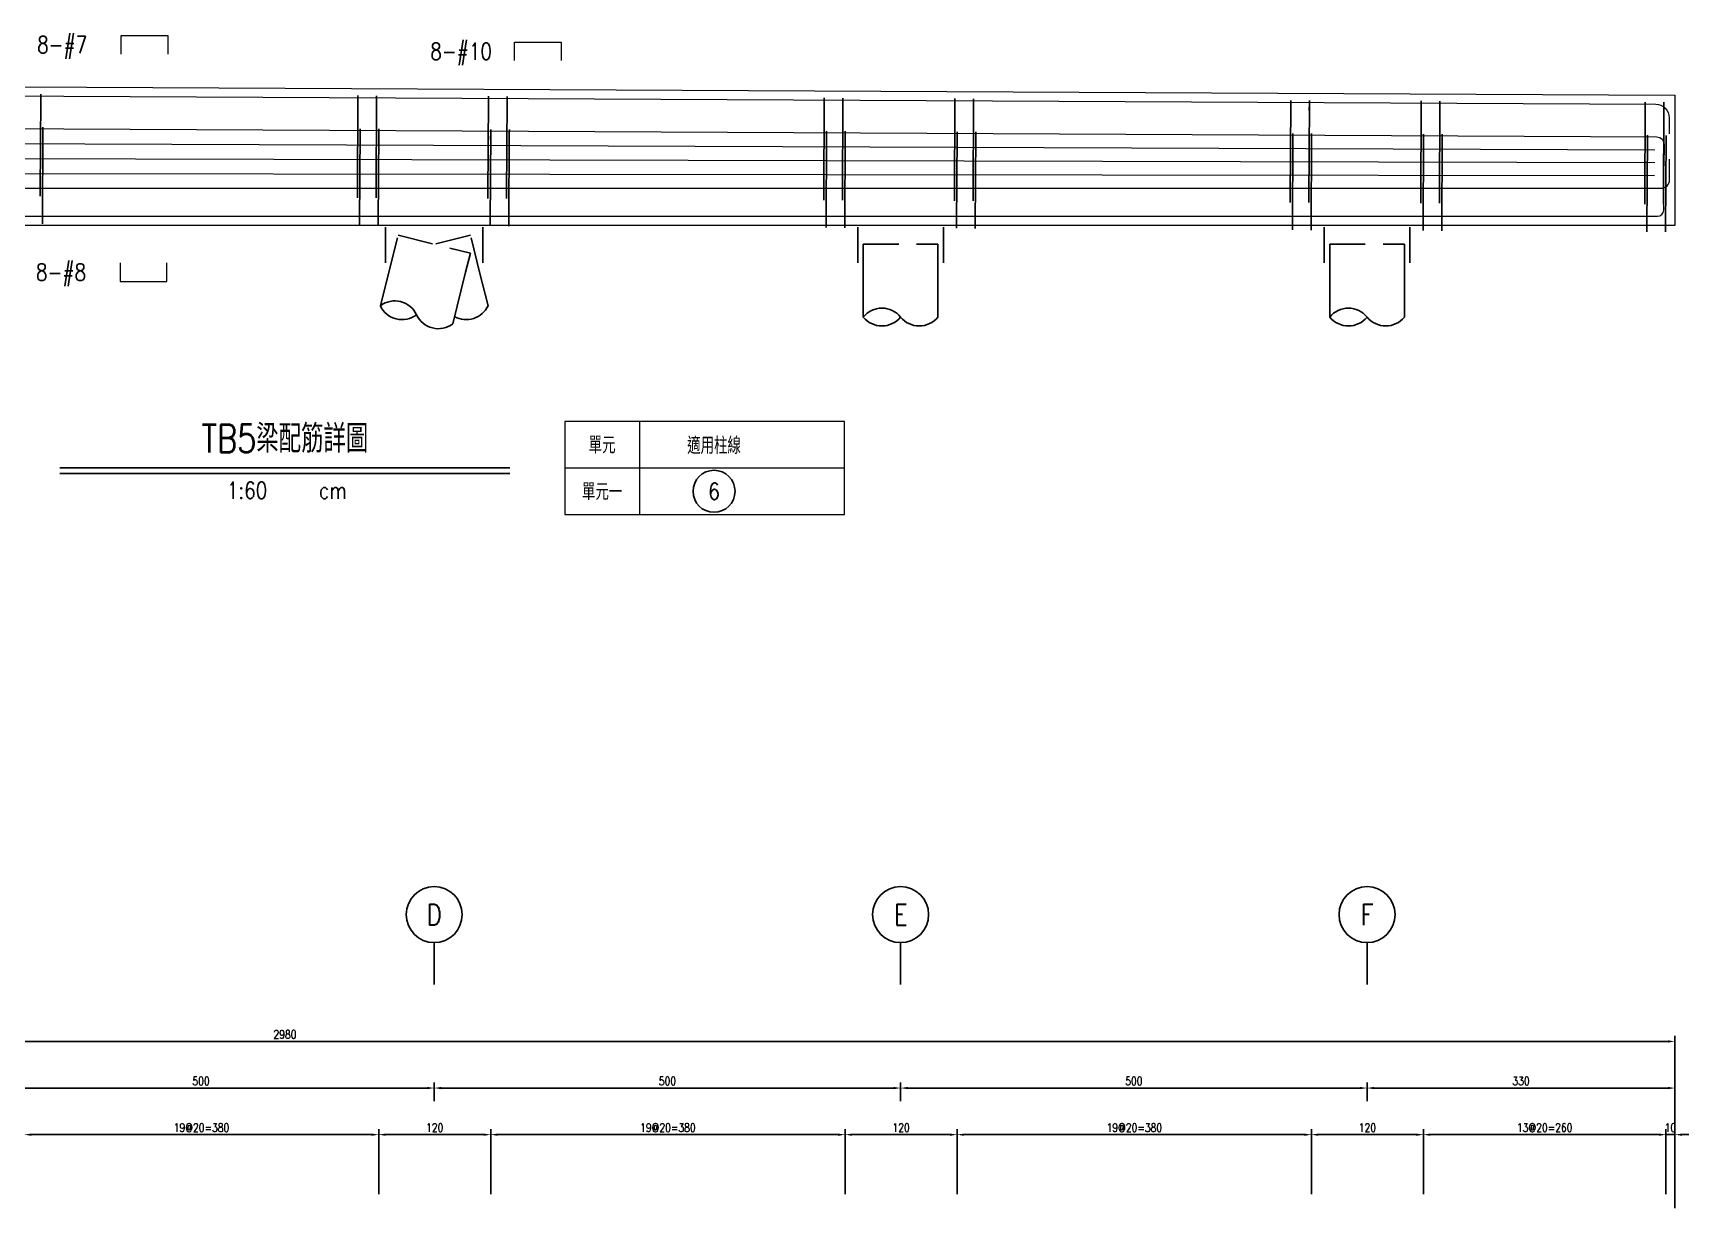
# Model space of a CAD drawing. Extents: x -4754 to 4976, y -19960 to 3841.
# Drawn here: x 955 to 2730, y -6260 to -4993 of the extents above; entities that cross this region are included whole.
import ezdxf
from ezdxf.enums import TextEntityAlignment as Align

# ---------------------------------------------------------------- set-up
doc = ezdxf.new("R2010")
doc.units = 0
doc.header["$LTSCALE"] = 3
doc.linetypes.add('DASHED', pattern=[19.05, 12.7, -6.35])
doc.layers.get('0').update_dxf_attribs({"linetype": 'CONTINUOUS'})
doc.layers.add('HB_0', color=7, linetype='CONTINUOUS', transparency=0.5)
for name, color, linetype in [('HB_DIM', 1, 'CONTINUOUS'), ('HB_SYMBOLS', 7, 'CONTINUOUS'), ('HB_TXT_CTEXT', 2, 'CONTINUOUS'), ('鋼筋', 3, 'CONTINUOUS')]:
    doc.layers.add(name, color=color, linetype=linetype)
doc.styles.get("Standard").update_dxf_attribs({"font": 'ROMANS.shx', "width": 0.8, "bigfont": 'chineset.shx'})
doc.dimstyles.new('30', dxfattribs={"dimscale": 3, "dimtxt": 3, "dimasz": 2.5, "dimexe": 2, "dimexo": 2, "dimgap": 1, "dimtad": 1, "dimdsep": 46, "dimtxsty": 'Standard', "dimcen": 0, "dimclrd": 256, "dimclre": 256, "dimclrt": 2, "dimadec": 0, "dimazin": 0, "dimtfac": 1, "dimtix": 1, "dimtmove": 2, "dimatfit": 3, "dimfxl": 1, "dimtolj": 1, "dimtzin": 0, "dimarcsym": 0})

# ---------------------------------------------------------------- blocks, each defined once
blk = doc.blocks.new('pile_racked_Transverse')
at = {"layer": 'HB_0', "color": 252, "linetype": 'DASHED'}
for p, q in [((-52.2, -40), (-52.2, 0)), ((52.2, -40), (52.2, 0))]:
    blk.add_line(p, q, dxfattribs=at)
at = {"layer": 'HB_0', "linetype": 'Continuous'}
for p, q in [((-57.7, -86), (-48.7, -50)), ((19.9, -105.4), (33.7, -50)), ((57.7, -86), (48.7, -50))]:
    blk.add_line(p, q, dxfattribs=at)
at = {"layer": 'HB_0', "color": 252, "linetype": 'DASHED'}
for points in [[(-48.7, -50), (-38.8, -10.3), (38.8, -29.7), (33.7, -50)], [(48.7, -50), (38.8, -10.3), (0, -20)]]:
    blk.add_lwpolyline(points, dxfattribs=at)
at = {"layer": 'HB_0', "linetype": 'Continuous'}
for points in [[(-57.7, -86, -0.48), (-18.9, -95.7, 0.48), (19.9, -105.4, 0.48)], [(-57.7, -86, 0.48), (-18.9, -95.7, 0.48)], [(57.7, -86, -0.439137), (21.8, -97.6, -0.439137)]]:
    blk.add_lwpolyline(points, format="xyb", dxfattribs=at)
blk = doc.blocks.new('pile_vertical')
at = {"color": 252, "linetype": 'DASHED'}
for p, q in [((-46, -40), (-46, 0)), ((46, -40), (46, 0))]:
    blk.add_line(p, q, dxfattribs=at)
at = {"linetype": 'Continuous'}
for p, q in [((-40, -98.1), (-40, -50)), ((40, -98.1), (40, -50))]:
    blk.add_line(p, q, dxfattribs=at)
at = {"color": 252, "linetype": 'DASHED'}
blk.add_lwpolyline([(-40, -50), (-40, -20), (40, -20), (40, -50)], dxfattribs=at)
at = {"linetype": 'Continuous'}
for points in [[(-40, -98.1, -0.48), (0, -98.1, 0.48), (40, -98.1, 0.48)], [(-40, -98.1, 0.48), (0, -98.1, 0.48)]]:
    blk.add_lwpolyline(points, format="xyb", dxfattribs=at)
blk = doc.blocks.new('title_beam')
at = {"color": 3, "linetype": 'Continuous'}
blk.add_line((-241.2, 0), (241.2, 0), dxfattribs=at)
at = {"color": 1, "linetype": 'Continuous'}
blk.add_line((-241.2, -6), (241.2, -6), dxfattribs=at)
at = {"color": 3, "linetype": 'Continuous', "width": 0.8}
blk.add_attdef('TITLE', text='', height=30, dxfattribs=at).set_placement((0, 33), align=Align.MIDDLE)
at = {"linetype": 'Continuous', "width": 0.8}
blk.add_attdef('SCALE', text='', height=18, dxfattribs=at).set_placement((-40.6, -24), align=Align.MIDDLE)
blk.add_attdef('CM', (36.5, -33), '', height=18, dxfattribs=at)
blk = doc.blocks.new('line_tag')
at = {"layer": 'HB_SYMBOLS', "color": 4, "linetype": 'Continuous'}
blk.add_circle((0, 0), 22.5, dxfattribs=at)
at = {"color": 4, "linetype": 'Continuous', "width": 0.8}
blk.add_attdef('A', text='', height=18, dxfattribs=at).set_placement((0, 0), align=Align.MIDDLE)
blk = doc.blocks.new('line_guide')
at = {"color": 4, "linetype": 'Continuous'}
blk.add_line((0, 0), (0, -45), dxfattribs=at)
blk.add_circle((0, 30), 30, dxfattribs=at)
at = {"color": 4, "linetype": 'Continuous', "width": 0.8}
blk.add_attdef('A', text='', height=22.5, dxfattribs=at).set_placement((0, 30), align=Align.MIDDLE)
blk = doc.blocks.new('*D198')
at = {"layer": 'HB_DIM', "linetype": 'Continuous', "lineweight": -2}
for p, q in [((945.1, -6238.8), (945.1, -6168.8)), ((952.6, -6174.8), (1317.6, -6174.8)), ((1325.1, -6238.8), (1325.1, -6168.8))]:
    blk.add_line(p, q, dxfattribs=at)
at = {"layer": 'HB_DIM'}
for points in [[(952.6, -6173.6), (952.6, -6176.1), (945.1, -6174.8)], [(1317.6, -6176.1), (1317.6, -6173.6), (1325.1, -6174.8)]]:
    blk.add_solid(points, dxfattribs=at)
at = {"layer": 'HB_DIM', "color": 2, "linetype": 'Continuous', "insert": (1135.1, -6167.3), "char_height": 9, "attachment_point": 5, "rotation": 0}
blk.add_mtext('\\A1;19@20=380', dxfattribs=at)
blk = doc.blocks.new('*D199')
at = {"layer": 'HB_DIM', "linetype": 'Continuous', "lineweight": -2}
for p, q in [((1325.1, -6238.8), (1325.1, -6168.8)), ((1332.6, -6174.8), (1437.6, -6174.8)), ((1445.1, -6238.8), (1445.1, -6168.8))]:
    blk.add_line(p, q, dxfattribs=at)
at = {"layer": 'HB_DIM'}
for points in [[(1332.6, -6173.6), (1332.6, -6176.1), (1325.1, -6174.8)], [(1437.6, -6176.1), (1437.6, -6173.6), (1445.1, -6174.8)]]:
    blk.add_solid(points, dxfattribs=at)
at = {"layer": 'HB_DIM', "color": 2, "linetype": 'Continuous', "insert": (1385.1, -6167.3), "char_height": 9, "attachment_point": 5, "rotation": 0}
blk.add_mtext('\\A1;120', dxfattribs=at)
blk = doc.blocks.new('*D200')
at = {"layer": 'HB_DIM', "linetype": 'Continuous', "lineweight": -2}
for p, q in [((1445.1, -6238.8), (1445.1, -6168.8)), ((1452.6, -6174.8), (1817.6, -6174.8)), ((1825.1, -6238.8), (1825.1, -6168.8))]:
    blk.add_line(p, q, dxfattribs=at)
at = {"layer": 'HB_DIM'}
for points in [[(1452.6, -6173.6), (1452.6, -6176.1), (1445.1, -6174.8)], [(1817.6, -6176.1), (1817.6, -6173.6), (1825.1, -6174.8)]]:
    blk.add_solid(points, dxfattribs=at)
at = {"layer": 'HB_DIM', "color": 2, "linetype": 'Continuous', "insert": (1635.1, -6167.3), "char_height": 9, "attachment_point": 5, "rotation": 0}
blk.add_mtext('\\A1;19@20=380', dxfattribs=at)
blk = doc.blocks.new('*D201')
at = {"layer": 'HB_DIM', "linetype": 'Continuous', "lineweight": -2}
for p, q in [((1825.1, -6238.8), (1825.1, -6168.8)), ((1832.6, -6174.8), (1937.6, -6174.8)), ((1945.1, -6238.8), (1945.1, -6168.8))]:
    blk.add_line(p, q, dxfattribs=at)
at = {"layer": 'HB_DIM'}
for points in [[(1832.6, -6173.6), (1832.6, -6176.1), (1825.1, -6174.8)], [(1937.6, -6176.1), (1937.6, -6173.6), (1945.1, -6174.8)]]:
    blk.add_solid(points, dxfattribs=at)
at = {"layer": 'HB_DIM', "color": 2, "linetype": 'Continuous', "insert": (1885.1, -6167.3), "char_height": 9, "attachment_point": 5, "rotation": 0}
blk.add_mtext('\\A1;120', dxfattribs=at)
blk = doc.blocks.new('*D202')
at = {"layer": 'HB_DIM', "linetype": 'Continuous', "lineweight": -2}
for p, q in [((1945.1, -6238.8), (1945.1, -6168.8)), ((1952.6, -6174.8), (2317.5, -6174.8)), ((2325, -6238.8), (2325, -6168.8))]:
    blk.add_line(p, q, dxfattribs=at)
at = {"layer": 'HB_DIM'}
for points in [[(1952.6, -6173.6), (1952.6, -6176.1), (1945.1, -6174.8)], [(2317.5, -6176.1), (2317.5, -6173.6), (2325, -6174.8)]]:
    blk.add_solid(points, dxfattribs=at)
at = {"layer": 'HB_DIM', "color": 2, "linetype": 'Continuous', "insert": (2135.1, -6167.3), "char_height": 9, "attachment_point": 5, "rotation": 0}
blk.add_mtext('\\A1;19@20=380', dxfattribs=at)
blk = doc.blocks.new('*D203')
at = {"layer": 'HB_DIM', "linetype": 'Continuous', "lineweight": -2}
for p, q in [((2325, -6238.8), (2325, -6168.8)), ((2332.5, -6174.8), (2437.5, -6174.8)), ((2445, -6238.8), (2445, -6168.8))]:
    blk.add_line(p, q, dxfattribs=at)
at = {"layer": 'HB_DIM'}
for points in [[(2332.5, -6173.6), (2332.5, -6176.1), (2325, -6174.8)], [(2437.5, -6176.1), (2437.5, -6173.6), (2445, -6174.8)]]:
    blk.add_solid(points, dxfattribs=at)
at = {"layer": 'HB_DIM', "color": 2, "linetype": 'Continuous', "insert": (2385, -6167.3), "char_height": 9, "attachment_point": 5, "rotation": 0}
blk.add_mtext('\\A1;120', dxfattribs=at)
blk = doc.blocks.new('*D204')
at = {"layer": 'HB_DIM', "linetype": 'Continuous', "lineweight": -2}
for p, q in [((2445, -6238.8), (2445, -6168.8)), ((2452.5, -6174.8), (2697.5, -6174.8)), ((2705, -6238.8), (2705, -6168.8))]:
    blk.add_line(p, q, dxfattribs=at)
at = {"layer": 'HB_DIM'}
for points in [[(2452.5, -6173.6), (2452.5, -6176.1), (2445, -6174.8)], [(2697.5, -6176.1), (2697.5, -6173.6), (2705, -6174.8)]]:
    blk.add_solid(points, dxfattribs=at)
at = {"layer": 'HB_DIM', "color": 2, "linetype": 'Continuous', "insert": (2575, -6167.3), "char_height": 9, "attachment_point": 5, "rotation": 0}
blk.add_mtext('\\A1;13@20=260', dxfattribs=at)
blk = doc.blocks.new('*D205')
at = {"layer": 'HB_DIM', "linetype": 'Continuous', "lineweight": -2}
for p, q in [((2697.5, -6174.8), (2690, -6174.8)), ((2705, -6238.8), (2705, -6168.8)), ((2705, -6174.8), (2714.6, -6174.8)), ((2714.6, -6238.8), (2714.6, -6168.8)), ((2722.1, -6174.8), (2729.6, -6174.8))]:
    blk.add_line(p, q, dxfattribs=at)
at = {"layer": 'HB_DIM'}
for points in [[(2697.5, -6176.1), (2697.5, -6173.6), (2705, -6174.8)], [(2722.1, -6173.6), (2722.1, -6176.1), (2714.6, -6174.8)]]:
    blk.add_solid(points, dxfattribs=at)
at = {"layer": 'HB_DIM', "color": 2, "linetype": 'Continuous', "insert": (2709.8, -6167.3), "char_height": 9, "attachment_point": 5, "rotation": 0}
blk.add_mtext('\\A1;10', dxfattribs=at)
blk = doc.blocks.new('*D206')
at = {"layer": 'HB_DIM', "linetype": 'Continuous', "lineweight": -2}
for p, q in [((-265.4, -6238.8), (-265.4, -6068.8)), ((2714.6, -6253.8), (2714.6, -6068.8)), ((-257.9, -6074.8), (2707.1, -6074.8))]:
    blk.add_line(p, q, dxfattribs=at)
at = {"layer": 'HB_DIM'}
for points in [[(-257.9, -6073.6), (-257.9, -6076.1), (-265.4, -6074.8)], [(2707.1, -6076.1), (2707.1, -6073.6), (2714.6, -6074.8)]]:
    blk.add_solid(points, dxfattribs=at)
at = {"layer": 'HB_DIM', "color": 2, "linetype": 'Continuous', "insert": (1224.6, -6067.3), "char_height": 9, "attachment_point": 5, "rotation": 0}
blk.add_mtext('\\A1;2980', dxfattribs=at)
blk = doc.blocks.new('*D210')
at = {"layer": 'HB_DIM', "linetype": 'Continuous', "lineweight": -2}
for p, q in [((884.6, -6138.8), (884.6, -6118.8)), ((1384.6, -6138.8), (1384.6, -6118.8)), ((892.1, -6124.8), (1377.1, -6124.8))]:
    blk.add_line(p, q, dxfattribs=at)
at = {"layer": 'HB_DIM'}
for points in [[(892.1, -6123.6), (892.1, -6126.1), (884.6, -6124.8)], [(1377.1, -6126.1), (1377.1, -6123.6), (1384.6, -6124.8)]]:
    blk.add_solid(points, dxfattribs=at)
at = {"layer": 'HB_DIM', "color": 2, "linetype": 'Continuous', "insert": (1134.6, -6117.3), "char_height": 9, "attachment_point": 5, "rotation": 0}
blk.add_mtext('\\A1;500', dxfattribs=at)
blk = doc.blocks.new('*D211')
at = {"layer": 'HB_DIM', "linetype": 'Continuous', "lineweight": -2}
for p, q in [((1384.6, -6138.8), (1384.6, -6118.8)), ((1884.6, -6138.8), (1884.6, -6118.8)), ((1392.1, -6124.8), (1877.1, -6124.8))]:
    blk.add_line(p, q, dxfattribs=at)
at = {"layer": 'HB_DIM'}
for points in [[(1392.1, -6123.6), (1392.1, -6126.1), (1384.6, -6124.8)], [(1877.1, -6126.1), (1877.1, -6123.6), (1884.6, -6124.8)]]:
    blk.add_solid(points, dxfattribs=at)
at = {"layer": 'HB_DIM', "color": 2, "linetype": 'Continuous', "insert": (1634.6, -6117.3), "char_height": 9, "attachment_point": 5, "rotation": 0}
blk.add_mtext('\\A1;500', dxfattribs=at)
blk = doc.blocks.new('*D212')
at = {"layer": 'HB_DIM', "linetype": 'Continuous', "lineweight": -2}
for p, q in [((1884.6, -6138.8), (1884.6, -6118.8)), ((2384.6, -6138.8), (2384.6, -6118.8)), ((1892.1, -6124.8), (2377.1, -6124.8))]:
    blk.add_line(p, q, dxfattribs=at)
at = {"layer": 'HB_DIM'}
for points in [[(1892.1, -6123.6), (1892.1, -6126.1), (1884.6, -6124.8)], [(2377.1, -6126.1), (2377.1, -6123.6), (2384.6, -6124.8)]]:
    blk.add_solid(points, dxfattribs=at)
at = {"layer": 'HB_DIM', "color": 2, "linetype": 'Continuous', "insert": (2134.6, -6117.3), "char_height": 9, "attachment_point": 5, "rotation": 0}
blk.add_mtext('\\A1;500', dxfattribs=at)
blk = doc.blocks.new('*D213')
at = {"layer": 'HB_DIM', "linetype": 'Continuous', "lineweight": -2}
for p, q in [((2384.6, -6138.8), (2384.6, -6118.8)), ((2714.6, -6238.8), (2714.6, -6118.8)), ((2392.1, -6124.8), (2707.1, -6124.8))]:
    blk.add_line(p, q, dxfattribs=at)
at = {"layer": 'HB_DIM'}
for points in [[(2392.1, -6123.6), (2392.1, -6126.1), (2384.6, -6124.8)], [(2707.1, -6126.1), (2707.1, -6123.6), (2714.6, -6124.8)]]:
    blk.add_solid(points, dxfattribs=at)
at = {"layer": 'HB_DIM', "color": 2, "linetype": 'Continuous', "insert": (2549.6, -6117.3), "char_height": 9, "attachment_point": 5, "rotation": 0}
blk.add_mtext('\\A1;330', dxfattribs=at)

msp = doc.modelspace()

# ---------------------------------------------------------------- linework, layer by layer
at = {"layer": 'HB_0', "lineweight": 5}
msp.add_lwpolyline([(-225.427, -5199.802), (-225.427, -5119.802), (-265.427, -5119.802), (-265.427, -5044.802), (2714.573, -5059.802), (2714.573, -5199.802), (-225.427, -5199.802)], dxfattribs=at)
at = {"layer": 'HB_DIM', "color": 1, "linetype": 'Continuous'}
msp.add_lwpolyline([(1352.521, -5062.946, 0, 1.25, 0), (1352.521, -5047.946, 0, 0, 0), (1352.521, -5012.946, 0, 0, 0), (1370.521, -5012.946, 0, 0, 0)], format="xyseb", dxfattribs=at)
at = {"layer": 'HB_TXT_CTEXT', "color": 4, "lineweight": 5, "true_color": 0x00ffff}
for p, q in [((1604.573, -5409.802), (1604.573, -5509.802)), ((1524.573, -5459.802), (1824.573, -5459.802))]:
    msp.add_line(p, q, dxfattribs=at)
msp.add_lwpolyline([(1524.573, -5409.802), (1524.573, -5509.802), (1824.573, -5509.802), (1824.573, -5409.802), (1524.573, -5409.802)], dxfattribs=at)
at = {"layer": 'HB_TXT_CTEXT', "lineweight": 5}
for points in [[(1049.051, -5015.823, -50), (1049.051, -4995.823, -50), (1099.051, -4995.823, -50), (1099.051, -5015.823, -50)], [(1470.521, -5022.946, -38), (1470.521, -5002.946, -38), (1520.521, -5002.946, -38), (1520.521, -5022.946, -38)], [(1047.798, -5239.808, -50), (1047.798, -5259.808, -50), (1097.798, -5259.808, -50), (1097.798, -5239.808, -50)]]:
    msp.add_polyline3d(points, dxfattribs=at)
at = {"layer": '鋼筋', "lineweight": 5}
for p, q in [((11.01, -5056.193, -38), (2694.033, -5069.698, -38)), ((11.01, -5056.193, -27.143), (2694.033, -5069.698, -27.143)), ((11.01, -5056.193, -16.286), (2694.033, -5069.698, -16.286)), ((11.01, -5056.193, -5.429), (2694.033, -5069.698, -5.429)), ((11.01, -5056.193, 5.429), (2694.033, -5069.698, 5.429)), ((11.01, -5056.193, 16.286), (2694.033, -5069.698, 16.286)), ((11.01, -5056.193, 27.143), (2694.033, -5069.698, 27.143)), ((11.01, -5056.193, 38), (2694.033, -5069.698, 38)), ((962.743, -5061.942, 40.245), (962.224, -5165.081, 40.245)), ((962.224, -5165.081, -40.245), (962.743, -5061.942, -40.245)), ((962.705, -5069.562, 33.895), (962.743, -5061.942, 33.895)), ((962.743, -5061.942, -33.895), (962.705, -5069.562, -33.895)), ((1302.739, -5063.653, 40.245), (1302.219, -5166.793, 40.245)), ((1302.219, -5166.793, -40.245), (1302.739, -5063.653, -40.245)), ((1302.7, -5071.273, 33.895), (1302.739, -5063.653, 33.895)), ((1302.739, -5063.653, -33.895), (1302.7, -5071.273, -33.895)), ((1322.738, -5063.754, 40.245), (1322.219, -5166.893, 40.245)), ((1322.219, -5166.893, -40.245), (1322.738, -5063.754, -40.245)), ((1322.7, -5071.374, 33.895), (1322.738, -5063.754, 33.895)), ((1322.738, -5063.754, -33.895), (1322.7, -5071.374, -33.895)), ((1442.737, -5064.358, 40.245), (1442.218, -5167.497, 40.245)), ((1442.218, -5167.497, -40.245), (1442.737, -5064.358, -40.245)), ((1442.698, -5071.978, 33.895), (1442.737, -5064.358, 33.895)), ((1442.737, -5064.358, -33.895), (1442.698, -5071.978, -33.895)), ((1462.737, -5064.459, 40.245), (1462.217, -5167.598, 40.245)), ((1462.217, -5167.598, -40.245), (1462.737, -5064.459, -40.245)), ((1462.698, -5072.079, 33.895), (1462.737, -5064.459, 33.895)), ((1462.737, -5064.459, -33.895), (1462.698, -5072.079, -33.895)), ((1802.732, -5066.17, 40.245), (1802.213, -5169.309, 40.245)), ((1802.213, -5169.309, -40.245), (1802.732, -5066.17, -40.245)), ((1802.694, -5073.79, 33.895), (1802.732, -5066.17, 33.895)), ((1802.732, -5066.17, -33.895), (1802.694, -5073.79, -33.895)), ((1822.732, -5066.271, 40.245), (1822.213, -5169.41, 40.245)), ((1822.213, -5169.41, -40.245), (1822.732, -5066.271, -40.245)), ((1822.694, -5073.891, 33.895), (1822.732, -5066.271, 33.895)), ((1822.732, -5066.271, -33.895), (1822.694, -5073.891, -33.895)), ((1942.73, -5066.875, 40.245), (1942.211, -5170.014, 40.245)), ((1942.211, -5170.014, -40.245), (1942.73, -5066.875, -40.245)), ((1942.692, -5074.495, 33.895), (1942.73, -5066.875, 33.895)), ((1942.73, -5066.875, -33.895), (1942.692, -5074.495, -33.895)), ((1962.73, -5066.975, 40.245), (1962.211, -5170.115, 40.245)), ((1962.211, -5170.115, -40.245), (1962.73, -5066.975, -40.245)), ((1962.692, -5074.595, 33.895), (1962.73, -5066.975, 33.895)), ((1962.73, -5066.975, -33.895), (1962.692, -5074.595, -33.895)), ((2302.726, -5068.687, 40.245), (2302.207, -5171.826, 40.245)), ((2302.207, -5171.826, -40.245), (2302.726, -5068.687, -40.245)), ((2302.688, -5076.307, 33.895), (2302.726, -5068.687, 33.895)), ((2302.726, -5068.687, -33.895), (2302.688, -5076.307, -33.895)), ((2322.726, -5068.787, 40.245), (2322.206, -5171.927, 40.245)), ((2322.206, -5171.927, -40.245), (2322.726, -5068.787, -40.245)), ((2322.687, -5076.407, 33.895), (2322.726, -5068.787, 33.895)), ((2322.726, -5068.787, -33.895), (2322.687, -5076.407, -33.895)), ((2442.724, -5069.391, 40.245), (2442.205, -5172.531, 40.245)), ((2442.205, -5172.531, -40.245), (2442.724, -5069.391, -40.245)), ((2442.686, -5077.011, 33.895), (2442.724, -5069.391, 33.895)), ((2442.724, -5069.391, -33.895), (2442.686, -5077.011, -33.895)), ((2462.724, -5069.492, 40.245), (2462.205, -5172.631, 40.245)), ((2462.205, -5172.631, -40.245), (2462.724, -5069.492, -40.245)), ((2462.686, -5077.112, 33.895), (2462.724, -5069.492, 33.895)), ((2462.724, -5069.492, -33.895), (2462.686, -5077.112, -33.895)), ((2682.721, -5070.599, 40.245), (2682.202, -5173.739, 40.245)), ((2682.202, -5173.739, -40.245), (2682.721, -5070.599, -40.245)), ((2682.683, -5078.219, 33.895), (2682.721, -5070.599, 33.895)), ((2682.721, -5070.599, -33.895), (2682.683, -5078.219, -33.895)), ((2702.721, -5070.7, 40.245), (2702.202, -5173.839, 40.245)), ((2702.202, -5173.839, -40.245), (2702.721, -5070.7, -40.245)), ((2702.682, -5078.32, 33.895), (2702.721, -5070.7, 33.895)), ((2702.721, -5070.7, -33.895), (2702.682, -5078.32, -33.895)), ((-245.103, -5089.902, -50), (2695.282, -5104.703, -50)), ((-245.103, -5089.902, -35.714), (2695.282, -5104.703, -35.714)), ((-245.103, -5089.902, -21.429), (2695.282, -5104.703, -21.429)), ((-245.103, -5089.902, -7.143), (2695.282, -5104.703, -7.143)), ((-245.103, -5089.902, 7.143), (2695.282, -5104.703, 7.143)), ((-245.103, -5089.902, 21.429), (2695.282, -5104.703, 21.429)), ((-245.103, -5089.902, 35.714), (2695.282, -5104.703, 35.714)), ((-245.103, -5089.902, 50), (2695.282, -5104.703, 50)), ((2708.45, -5084.261, -38), (2708.364, -5101.381, -38)), ((2708.45, -5084.261, -27.143), (2708.364, -5101.381, -27.143)), ((2708.45, -5084.261, -16.286), (2708.364, -5101.381, -16.286)), ((2708.45, -5084.261, -5.429), (2708.364, -5101.381, -5.429)), ((2708.45, -5084.261, 5.429), (2708.364, -5101.381, 5.429)), ((2708.45, -5084.261, 16.286), (2708.364, -5101.381, 16.286)), ((2708.45, -5084.261, 27.143), (2708.364, -5101.381, 27.143)), ((2708.45, -5084.261, 38), (2708.364, -5101.381, 38)), ((-242.961, -5107.406, -50), (2692.983, -5118.449, -50)), ((-242.961, -5107.406, 50), (2692.983, -5118.449, 50)), ((965.104, -5097.486, 51.745), (964.615, -5194.623, 51.745)), ((964.615, -5194.623, -51.745), (965.104, -5097.486, -51.745)), ((965.066, -5105.106, 45.395), (965.104, -5097.486, 45.395)), ((965.104, -5097.486, -45.395), (965.066, -5105.106, -45.395)), ((1305.1, -5099.197, 51.745), (1304.611, -5196.335, 51.745)), ((1304.611, -5196.335, -51.745), (1305.1, -5099.197, -51.745)), ((1305.061, -5106.817, 45.395), (1305.1, -5099.197, 45.395)), ((1305.1, -5099.197, -45.395), (1305.061, -5106.817, -45.395)), ((1325.099, -5099.298, 51.745), (1324.61, -5196.435, 51.745)), ((1324.61, -5196.435, -51.745), (1325.099, -5099.298, -51.745)), ((1325.061, -5106.918, 45.395), (1325.099, -5099.298, 45.395)), ((1325.099, -5099.298, -45.395), (1325.061, -5106.918, -45.395)), ((1445.098, -5099.902, 51.745), (1444.609, -5197.039, 51.745)), ((1444.609, -5197.039, -51.745), (1445.098, -5099.902, -51.745)), ((1445.06, -5107.522, 45.395), (1445.098, -5099.902, 45.395)), ((1445.098, -5099.902, -45.395), (1445.06, -5107.522, -45.395)), ((1465.098, -5100.003, 51.745), (1464.609, -5197.14, 51.745)), ((1464.609, -5197.14, -51.745), (1465.098, -5100.003, -51.745)), ((1465.059, -5107.623, 45.395), (1465.098, -5100.003, 45.395)), ((1465.098, -5100.003, -45.395), (1465.059, -5107.623, -45.395)), ((1805.093, -5101.714, 51.745), (1804.604, -5198.852, 51.745)), ((1804.604, -5198.852, -51.745), (1805.093, -5101.714, -51.745)), ((1805.055, -5109.334, 45.395), (1805.093, -5101.714, 45.395)), ((1805.093, -5101.714, -45.395), (1805.055, -5109.334, -45.395)), ((1825.093, -5101.815, 51.745), (1824.604, -5198.952, 51.745)), ((1824.604, -5198.952, -51.745), (1825.093, -5101.815, -51.745)), ((1825.055, -5109.435, 45.395), (1825.093, -5101.815, 45.395)), ((1825.093, -5101.815, -45.395), (1825.055, -5109.435, -45.395)), ((1945.092, -5102.419, 51.745), (1944.603, -5199.556, 51.745)), ((1944.603, -5199.556, -51.745), (1945.092, -5102.419, -51.745)), ((1945.053, -5110.039, 45.395), (1945.092, -5102.419, 45.395)), ((1945.092, -5102.419, -45.395), (1945.053, -5110.039, -45.395)), ((1965.091, -5102.519, 51.745), (1964.602, -5199.657, 51.745)), ((1964.602, -5199.657, -51.745), (1965.091, -5102.519, -51.745)), ((1965.053, -5110.139, 45.395), (1965.091, -5102.519, 45.395)), ((1965.091, -5102.519, -45.395), (1965.053, -5110.139, -45.395)), ((2305.087, -5104.231, 51.745), (2304.598, -5201.368, 51.745)), ((2304.598, -5201.368, -51.745), (2305.087, -5104.231, -51.745)), ((2305.049, -5111.851, 45.395), (2305.087, -5104.231, 45.395)), ((2305.087, -5104.231, -45.395), (2305.049, -5111.851, -45.395)), ((2325.087, -5104.331, 51.745), (2324.598, -5201.469, 51.745)), ((2324.598, -5201.469, -51.745), (2325.087, -5104.331, -51.745)), ((2325.048, -5111.951, 45.395), (2325.087, -5104.331, 45.395)), ((2325.087, -5104.331, -45.395), (2325.048, -5111.951, -45.395)), ((2445.085, -5104.935, 51.745), (2444.596, -5202.073, 51.745)), ((2444.596, -5202.073, -51.745), (2445.085, -5104.935, -51.745)), ((2445.047, -5112.555, 45.395), (2445.085, -5104.935, 45.395)), ((2445.085, -5104.935, -45.395), (2445.047, -5112.555, -45.395)), ((2465.085, -5105.036, 51.745), (2464.596, -5202.174, 51.745)), ((2464.596, -5202.174, -51.745), (2465.085, -5105.036, -51.745)), ((2465.047, -5112.656, 45.395), (2465.085, -5105.036, 45.395)), ((2465.085, -5105.036, -45.395), (2465.047, -5112.656, -45.395)), ((2685.082, -5106.144, 51.745), (2684.593, -5203.281, 51.745)), ((2684.593, -5203.281, -51.745), (2685.082, -5106.144, -51.745)), ((2685.044, -5113.763, 45.395), (2685.082, -5106.144, 45.395)), ((2685.082, -5106.144, -45.395), (2685.044, -5113.763, -45.395)), ((2705.082, -5106.244, 51.745), (2704.593, -5203.382, 51.745)), ((2704.593, -5203.382, -51.745), (2705.082, -5106.244, -51.745)), ((2705.044, -5113.864, 45.395), (2705.082, -5106.244, 45.395)), ((2705.082, -5106.244, -45.395), (2705.044, -5113.864, -45.395)), ((-243.049, -5124.898, -50), (2692.906, -5132.206, -50)), ((-243.049, -5124.898, 50), (2692.906, -5132.206, 50)), ((2703.013, -5112.512, -50), (2702.895, -5135.852, -50)), ((2703.013, -5112.512, -35.714), (2702.895, -5135.852, -35.714)), ((2703.013, -5112.512, -21.429), (2702.895, -5135.852, -21.429)), ((2703.013, -5112.512, -7.143), (2702.895, -5135.852, -7.143)), ((2703.013, -5112.512, 7.143), (2702.895, -5135.852, 7.143)), ((2703.013, -5112.512, 21.429), (2702.895, -5135.852, 21.429)), ((2703.013, -5112.512, 35.714), (2702.895, -5135.852, 35.714)), ((2703.013, -5112.512, 50), (2702.895, -5135.852, 50)), ((2708.819, -5150.927, -50), (2708.932, -5128.502, -50)), ((2708.819, -5150.927, -35.714), (2708.932, -5128.502, -35.714)), ((2708.819, -5150.927, -21.429), (2708.932, -5128.502, -21.429)), ((2708.819, -5150.927, -7.143), (2708.932, -5128.502, -7.143)), ((2708.819, -5150.927, 7.143), (2708.932, -5128.502, 7.143)), ((2708.819, -5150.927, 21.429), (2708.932, -5128.502, 21.429)), ((2708.819, -5150.927, 35.714), (2708.932, -5128.502, 35.714)), ((2708.819, -5150.927, 50), (2708.932, -5128.502, 50)), ((-243.137, -5142.39, -50), (2692.825, -5145.964, -50)), ((-243.137, -5142.39, 50), (2692.825, -5145.964, 50)), ((-250.29, -5159.832, -50), (2699.93, -5159.772, -50)), ((-250.29, -5159.832, -35.714), (2699.93, -5159.772, -35.714)), ((-250.29, -5159.832, -21.429), (2699.93, -5159.772, -21.429)), ((-250.29, -5159.832, -7.143), (2699.93, -5159.772, -7.143)), ((-250.29, -5159.832, 7.143), (2699.93, -5159.772, 7.143)), ((-250.29, -5159.832, 21.429), (2699.93, -5159.772, 21.429)), ((-250.29, -5159.832, 35.714), (2699.93, -5159.772, 35.714)), ((-250.29, -5159.832, 50), (2699.93, -5159.772, 50)), ((2702.657, -5183.09, -50), (2702.78, -5158.787, -50)), ((2702.657, -5183.09, -35.714), (2702.78, -5158.787, -35.714)), ((2702.657, -5183.09, -21.429), (2702.78, -5158.787, -21.429)), ((2702.657, -5183.09, -7.143), (2702.78, -5158.787, -7.143)), ((2702.657, -5183.09, 7.143), (2702.78, -5158.787, 7.143)), ((2702.657, -5183.09, 21.429), (2702.78, -5158.787, 21.429)), ((2702.657, -5183.09, 35.714), (2702.78, -5158.787, 35.714)), ((2702.657, -5183.09, 50), (2702.78, -5158.787, 50)), ((962.208, -5168.256, 37.07), (962.208, -5168.256, -37.07)), ((1302.203, -5169.968, 37.07), (1302.203, -5169.968, -37.07)), ((1322.203, -5170.068, 37.07), (1322.203, -5170.068, -37.07)), ((1442.202, -5170.672, 37.07), (1442.202, -5170.672, -37.07)), ((1462.201, -5170.773, 37.07), (1462.201, -5170.773, -37.07)), ((1802.197, -5172.484, 37.07), (1802.197, -5172.484, -37.07)), ((1822.197, -5172.585, 37.07), (1822.197, -5172.585, -37.07)), ((1942.195, -5173.189, 37.07), (1942.195, -5173.189, -37.07)), ((1962.195, -5173.29, 37.07), (1962.195, -5173.29, -37.07)), ((2302.191, -5175.001, 37.07), (2302.191, -5175.001, -37.07)), ((2322.19, -5175.102, 37.07), (2322.19, -5175.102, -37.07)), ((2442.189, -5175.706, 37.07), (2442.189, -5175.706, -37.07)), ((2462.189, -5175.806, 37.07), (2462.189, -5175.806, -37.07)), ((2682.186, -5176.914, 37.07), (2682.186, -5176.914, -37.07)), ((2702.186, -5177.014, 37.07), (2702.186, -5177.014, -37.07)), ((-246.657, -5189.862, -50), (2695.973, -5189.742, -50)), ((-246.657, -5189.862, -35.714), (2695.973, -5189.742, -35.714)), ((-246.657, -5189.862, -21.429), (2695.973, -5189.742, -21.429)), ((-246.657, -5189.862, -7.143), (2695.973, -5189.742, -7.143)), ((-246.657, -5189.862, 7.143), (2695.973, -5189.742, 7.143)), ((-246.657, -5189.862, 21.429), (2695.973, -5189.742, 21.429)), ((-246.657, -5189.862, 35.714), (2695.973, -5189.742, 35.714)), ((-246.657, -5189.862, 50), (2695.973, -5189.742, 50)), ((964.599, -5197.798, 48.57), (964.599, -5197.798, -48.57)), ((1304.595, -5199.51, 48.57), (1304.595, -5199.51, -48.57)), ((1324.594, -5199.61, 48.57), (1324.594, -5199.61, -48.57)), ((1444.593, -5200.214, 48.57), (1444.593, -5200.214, -48.57)), ((1464.593, -5200.315, 48.57), (1464.593, -5200.315, -48.57)), ((1804.588, -5202.027, 48.57), (1804.588, -5202.027, -48.57)), ((1824.588, -5202.127, 48.57), (1824.588, -5202.127, -48.57)), ((1944.587, -5202.731, 48.57), (1944.587, -5202.731, -48.57)), ((1964.586, -5202.832, 48.57), (1964.586, -5202.832, -48.57)), ((2304.582, -5204.543, 48.57), (2304.582, -5204.543, -48.57)), ((2324.582, -5204.644, 48.57), (2324.582, -5204.644, -48.57)), ((2444.58, -5205.248, 48.57), (2444.58, -5205.248, -48.57)), ((2464.58, -5205.349, 48.57), (2464.58, -5205.349, -48.57)), ((2684.577, -5206.456, 48.57), (2684.577, -5206.456, -48.57)), ((2704.577, -5206.557, 48.57), (2704.577, -5206.557, -48.57))]:
    msp.add_line(p, q, dxfattribs=at)
at = {"layer": '鋼筋', "lineweight": 5, "extrusion": (0.999987, -0.005033, 0)}
for centre, start, end in [((-5057.032, 37.07, 988.21), 270, 90), ((-5057.032, -37.07, 988.21), 270, 90), ((-5057.032, 37.07, 1328.21), 270, 90), ((-5057.032, -37.07, 1328.21), 270, 90), ((-5057.032, 37.07, 1348.21), 270, 90), ((-5057.032, -37.07, 1348.21), 270, 90), ((-5057.032, 37.07, 1468.21), 270, 90), ((-5057.032, -37.07, 1468.21), 270, 90), ((-5057.032, 37.07, 1488.21), 270, 90), ((-5057.032, -37.07, 1488.21), 270, 90), ((-5057.032, 37.07, 1828.21), 270, 90), ((-5057.032, -37.07, 1828.21), 270, 90), ((-5057.032, 37.07, 1848.21), 270, 90), ((-5057.032, -37.07, 1848.21), 270, 90), ((-5057.032, 37.07, 1968.21), 270, 90), ((-5057.032, -37.07, 1968.21), 270, 90), ((-5057.032, 37.07, 1988.21), 270, 90), ((-5057.032, -37.07, 1988.21), 270, 90), ((-5057.032, 37.07, 2328.21), 270, 90), ((-5057.032, -37.07, 2328.21), 270, 90), ((-5057.032, 37.07, 2348.21), 270, 90), ((-5057.032, -37.07, 2348.21), 270, 90), ((-5057.032, 37.07, 2468.21), 270, 90), ((-5057.032, -37.07, 2468.21), 270, 90), ((-5057.032, 37.07, 2488.21), 270, 90), ((-5057.032, -37.07, 2488.21), 270, 90), ((-5057.032, 37.07, 2708.21), 270, 90), ((-5057.032, -37.07, 2708.21), 270, 90), ((-5057.032, 37.07, 2728.21), 270, 90), ((-5057.032, -37.07, 2728.21), 270, 90), ((-5092.563, 48.57, 990.75), 270, 90), ((-5092.563, -48.57, 990.75), 270, 90), ((-5092.563, 48.57, 1330.75), 270, 90), ((-5092.563, -48.57, 1330.75), 270, 90), ((-5092.563, 48.57, 1350.75), 270, 90), ((-5092.563, -48.57, 1350.75), 270, 90), ((-5092.563, 48.57, 1470.75), 270, 90), ((-5092.563, -48.57, 1470.75), 270, 90), ((-5092.563, 48.57, 1490.75), 270, 90), ((-5092.563, -48.57, 1490.75), 270, 90), ((-5092.563, 48.57, 1830.75), 270, 90), ((-5092.563, -48.57, 1830.75), 270, 90), ((-5092.563, 48.57, 1850.75), 270, 90), ((-5092.563, -48.57, 1850.75), 270, 90), ((-5092.563, 48.57, 1970.75), 270, 90), ((-5092.563, -48.57, 1970.75), 270, 90), ((-5092.563, 48.57, 1990.75), 270, 90), ((-5092.563, -48.57, 1990.75), 270, 90), ((-5092.563, 48.57, 2330.75), 270, 90), ((-5092.563, -48.57, 2330.75), 270, 90), ((-5092.563, 48.57, 2350.75), 270, 90), ((-5092.563, -48.57, 2350.75), 270, 90), ((-5092.563, 48.57, 2470.75), 270, 90), ((-5092.563, -48.57, 2470.75), 270, 90), ((-5092.563, 48.57, 2490.75), 270, 90), ((-5092.563, -48.57, 2490.75), 270, 90), ((-5092.563, 48.57, 2710.75), 270, 90), ((-5092.563, -48.57, 2710.75), 270, 90), ((-5092.563, 48.57, 2730.75), 270, 90), ((-5092.563, -48.57, 2730.75), 270, 90), ((-5160.172, 37.07, 988.21), 90, 180), ((-5160.172, -37.07, 988.21), 180, 270), ((-5160.172, 37.07, 1328.21), 90, 180), ((-5160.172, -37.07, 1328.21), 180, 270), ((-5160.172, 37.07, 1348.21), 90, 180), ((-5160.172, -37.07, 1348.21), 180, 270), ((-5160.172, 37.07, 1468.21), 90, 180), ((-5160.172, -37.07, 1468.21), 180, 270), ((-5160.172, 37.07, 1488.21), 90, 180), ((-5160.172, -37.07, 1488.21), 180, 270), ((-5160.172, 37.07, 1828.21), 90, 180), ((-5160.172, -37.07, 1828.21), 180, 270), ((-5160.172, 37.07, 1848.21), 90, 180), ((-5160.172, -37.07, 1848.21), 180, 270), ((-5160.172, 37.07, 1968.21), 90, 180), ((-5160.172, -37.07, 1968.21), 180, 270), ((-5160.172, 37.07, 1988.21), 90, 180), ((-5160.172, -37.07, 1988.21), 180, 270), ((-5160.172, 37.07, 2328.21), 90, 180), ((-5160.172, -37.07, 2328.21), 180, 270), ((-5160.172, 37.07, 2348.21), 90, 180), ((-5160.172, -37.07, 2348.21), 180, 270), ((-5160.172, 37.07, 2468.21), 90, 180), ((-5160.172, -37.07, 2468.21), 180, 270), ((-5160.172, 37.07, 2488.21), 90, 180), ((-5160.172, -37.07, 2488.21), 180, 270), ((-5160.172, 37.07, 2708.21), 90, 180), ((-5160.172, -37.07, 2708.21), 180, 270), ((-5160.172, 37.07, 2728.21), 90, 180), ((-5160.172, -37.07, 2728.21), 180, 270), ((-5189.702, 48.57, 990.75), 90, 180), ((-5189.702, -48.57, 990.75), 180, 270), ((-5189.702, 48.57, 1330.75), 90, 180), ((-5189.702, -48.57, 1330.75), 180, 270), ((-5189.702, 48.57, 1350.75), 90, 180), ((-5189.702, -48.57, 1350.75), 180, 270), ((-5189.702, 48.57, 1470.75), 90, 180), ((-5189.702, -48.57, 1470.75), 180, 270), ((-5189.702, 48.57, 1490.75), 90, 180), ((-5189.702, -48.57, 1490.75), 180, 270), ((-5189.702, 48.57, 1830.75), 90, 180), ((-5189.702, -48.57, 1830.75), 180, 270), ((-5189.702, 48.57, 1850.75), 90, 180), ((-5189.702, -48.57, 1850.75), 180, 270), ((-5189.702, 48.57, 1970.75), 90, 180), ((-5189.702, -48.57, 1970.75), 180, 270), ((-5189.702, 48.57, 1990.75), 90, 180), ((-5189.702, -48.57, 1990.75), 180, 270), ((-5189.702, 48.57, 2330.75), 90, 180), ((-5189.702, -48.57, 2330.75), 180, 270), ((-5189.702, 48.57, 2350.75), 90, 180), ((-5189.702, -48.57, 2350.75), 180, 270), ((-5189.702, 48.57, 2470.75), 90, 180), ((-5189.702, -48.57, 2470.75), 180, 270), ((-5189.702, 48.57, 2490.75), 90, 180), ((-5189.702, -48.57, 2490.75), 180, 270), ((-5189.702, 48.57, 2710.75), 90, 180), ((-5189.702, -48.57, 2710.75), 180, 270), ((-5189.702, 48.57, 2730.75), 90, 180), ((-5189.702, -48.57, 2730.75), 180, 270)]:
    msp.add_arc(centre, 3.175, start, end, dxfattribs=at)
at = {"layer": '鋼筋', "lineweight": 5, "extrusion": (0, 0, -1)}
for centre, radius, start in [((-2693.96, -5084.188, 38), 14.49, 90.288399), ((-2693.96, -5084.188, 27.143), 14.49, 90.288399), ((-2693.96, -5084.188, 16.286), 14.49, 90.288399), ((-2693.96, -5084.188, 5.429), 14.49, 90.288399), ((-2693.96, -5084.188, -5.429), 14.49, 90.288399), ((-2693.96, -5084.188, -16.286), 14.49, 90.288399), ((-2693.96, -5084.188, -27.143), 14.49, 90.288399), ((-2693.96, -5084.188, -38), 14.49, 90.288399), ((-2695.243, -5112.473, 50), 7.77, 90.288403), ((-2695.243, -5112.473, 35.714), 7.77, 90.288403), ((-2695.243, -5112.473, 21.429), 7.77, 90.288403), ((-2695.243, -5112.473, 7.143), 7.77, 90.288403), ((-2695.243, -5112.473, -7.143), 7.77, 90.288403), ((-2695.243, -5112.473, -21.429), 7.77, 90.288403), ((-2695.243, -5112.473, -35.714), 7.77, 90.288403), ((-2695.243, -5112.473, -50), 7.77, 90.288403)]:
    msp.add_arc(centre, radius, start, 180.288399, dxfattribs=at)
at = {"layer": '鋼筋', "lineweight": 5}
for centre, radius, start in [((2699.929, -5150.882, -50), 8.89, 270.001166), ((2699.929, -5150.882, -35.714), 8.89, 270.001166), ((2699.929, -5150.882, -21.429), 8.89, 270.001166), ((2699.929, -5150.882, -7.143), 8.89, 270.001166), ((2699.929, -5150.882, 7.143), 8.89, 270.001166), ((2699.929, -5150.882, 21.429), 8.89, 270.001166), ((2699.929, -5150.882, 35.714), 8.89, 270.001166), ((2699.929, -5150.882, 50), 8.89, 270.001166), ((2695.972, -5183.057, -50), 6.685, 270.002342), ((2695.972, -5183.057, -35.714), 6.685, 270.002342), ((2695.972, -5183.057, -21.429), 6.685, 270.002342), ((2695.972, -5183.057, -7.143), 6.685, 270.002342), ((2695.972, -5183.057, 7.143), 6.685, 270.002342), ((2695.972, -5183.057, 21.429), 6.685, 270.002342), ((2695.972, -5183.057, 35.714), 6.685, 270.002342), ((2695.972, -5183.057, 50), 6.685, 270.002342)]:
    msp.add_arc(centre, radius, start, 359.711601, dxfattribs=at)

# ---------------------------------------------------------------- block references
at = {"layer": 'HB_0', "linetype": 'Continuous'}
for name, p in [('pile_racked_Transverse', (1384.573, -5199.802)), ('pile_vertical', (1884.573, -5199.802)), ('pile_vertical', (2384.573, -5199.802))]:
    msp.add_blockref(name, p, dxfattribs=at)
for p, values in [((1384.573, -5968.802), {'A': 'D'}), ((1884.573, -5968.802), {'A': 'E'}), ((2384.573, -5968.802), {'A': 'F'})]:
    msp.add_blockref('line_guide', p, dxfattribs=at).add_auto_attribs(values)
at = {"layer": 'HB_TXT_CTEXT', "linetype": 'Continuous'}
for name, p, values in [('title_beam', (1224.573, -5459.802), {'TITLE': 'TB5梁配筋詳圖', 'SCALE': '1:60', 'CM': 'cm'}), ('line_tag', (1684.573, -5484.802), {'A': '6'})]:
    msp.add_blockref(name, p, dxfattribs=at).add_auto_attribs(values)

# ---------------------------------------------------------------- texts
at = {"layer": 'HB_TXT_CTEXT', "linetype": 'Continuous', "width": 0.8}
for s, p in [(' 8-#7', (949.051, -5005.823, -50)), (' 8-#10', (1370.521, -5012.946, -38)), (' 8-#8', (947.798, -5249.808, -50))]:
    msp.add_text(s, height=18, dxfattribs=at).set_placement(p, align=Align.MIDDLE_LEFT)
for s, p in [('單元', (1564.573, -5434.802)), ('適用柱線', (1684.573, -5434.802)), ('單元一', (1564.573, -5484.802))]:
    msp.add_text(s, height=18, dxfattribs=at).set_placement(p, align=Align.MIDDLE)

# ---------------------------------------------------------------- dimensions: what is measured, and where the dimension line sits
at = {"layer": 'HB_DIM', "linetype": 'Continuous'}
for base, p1, p2, picture, middle in [((2714.573, -6074.802), (-265.427, -6244.802), (2714.573, -6259.802), '*D206', (1224.573, -6067.302)), ((1384.573, -6124.802), (884.573, -6144.802, -1179), (1384.573, -6144.802, -679), '*D210', (1134.573, -6117.302)), ((1884.573, -6124.802), (1384.573, -6144.802, -679), (1884.573, -6144.802, -179), '*D211', (1634.573, -6117.302)), ((2384.573, -6124.802), (1884.573, -6144.802, -179), (2384.573, -6144.802, 321), '*D212', (2134.573, -6117.302)), ((2714.573, -6124.802), (2384.573, -6144.802, 321), (2714.573, -6244.802), '*D213', (2549.573, -6117.302)), ((1445.06, -6174.802), (1325.061, -6244.802, 45.395), (1445.06, -6244.802, 45.395), '*D199', (1385.06, -6167.302)), ((1945.053, -6174.802), (1825.055, -6244.802, 45.395), (1945.053, -6244.802, 45.395), '*D201', (1885.054, -6167.302)), ((2445.047, -6174.802), (2325.048, -6244.802, 45.395), (2445.047, -6244.802, 45.395), '*D203', (2385.048, -6167.302)), ((2714.573, -6174.802), (2705.044, -6244.802, 45.395), (2714.573, -6244.802), '*D205', (2709.808, -6167.302))]:
    dim = msp.add_linear_dim(base=base, p1=p1, p2=p2, angle=0, dimstyle='30', override={"dimdec": 0, "dimpost": '<>'}, dxfattribs=at)
    dim.commit()
    dim.dimension.update_dxf_attribs({"geometry": picture, "text_midpoint": middle})
for base, p1, p2, text, picture, middle in [((1325.061, -6174.802), (945.066, -6244.802, 45.395), (1325.061, -6244.802, 45.395), '19@20=<>', '*D198', (1135.063, -6167.302)), ((1825.055, -6174.802), (1445.06, -6244.802, 45.395), (1825.055, -6244.802, 45.395), '19@20=<>', '*D200', (1635.057, -6167.302)), ((2325.048, -6174.802), (1945.053, -6244.802, 45.395), (2325.048, -6244.802, 45.395), '19@20=<>', '*D202', (2135.051, -6167.302)), ((2705.044, -6174.802), (2445.047, -6244.802, 45.395), (2705.044, -6244.802, 45.395), '13@20=<>', '*D204', (2575.045, -6167.302))]:
    dim = msp.add_linear_dim(base=base, p1=p1, p2=p2, angle=0, text=text, dimstyle='30', override={"dimdec": 0, "dimpost": '<>'}, dxfattribs=at)
    dim.commit()
    dim.dimension.update_dxf_attribs({"geometry": picture, "text_midpoint": middle})

doc.saveas('drawing.dxf')
